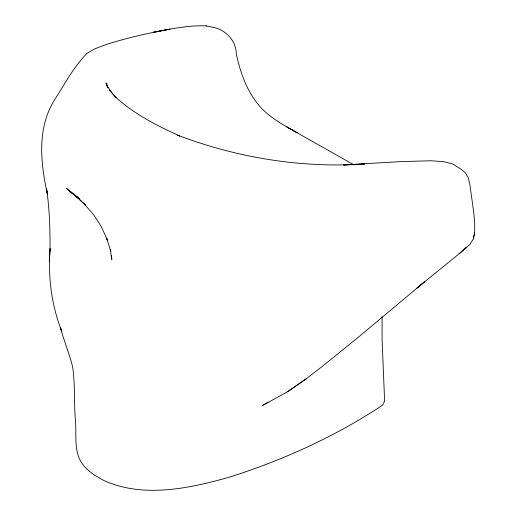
<?xml version="1.0" encoding="UTF-8"?>
<svg xmlns="http://www.w3.org/2000/svg" width="516" height="516" viewBox="0 0 516 516"><rect width="100%" height="100%" fill="white"/><g stroke="black" fill="none" stroke-linecap="round" stroke-linejoin="round"><path stroke-width="0.77" d="M382.085 316.772L382.104 340.025L384.626 401.177L382.569 405.17C335.071 436.652 282.536 460.427 228.24 477.519C188.785 488.478 144.145 498.069 104.987 481.035C95.499 476.152 85.746 470.347 80.38 460.749C73.653 447.733 76.884 432.531 75.252 418.528C74.033 401.319 75.155 383.917 72.595 366.824C69.408 353.479 63.881 340.831 60.462 327.537L61.636 330.982M49.259 261.148L50.168 248.383C47.833 276.234 51.413 304.821 61.598 330.917M268.036 402.209L262.547 405.486L287.664 391.696L306.639 378.486L321.855 366.741L358.078 337.438L424.487 281.871L416.98 288.044L459.808 253.188L470.031 244.268L473.404 238.863L474.707 232.355L474.681 223.164L473.785 212.818L469.773 183.793L468.122 177.369L465.213 172.621L460.382 168.816L453.429 164.352L451.397 163.598L443.496 161.656L430.983 160.773L401.835 161.566L343.424 164.92L364.567 164.036C301.17 168.261 236.883 157.703 177.594 135.153L179.665 136.005C156.645 125.44 133.399 113.797 114.797 96.286L115.855 97.498L109.211 89.771L115.887 97.524M473.404 238.863L474.623 232.742M463.258 250.202L466.238 247.603L459.808 253.188M287.664 391.696L306.639 378.486M206.103 25.91L214.043 27.451C226.44 30.47 236.012 40.835 236.322 54.019C239.766 69.866 244.894 85.624 254.182 99.078C264.424 114.758 281.201 123.911 297.151 132.722L286.877 126.981L354.118 164.959M206.49 25.916C188.527 25.078 170.815 29.006 153.278 32.334L169.912 29.148C148.363 33.063 126.942 37.887 106.064 44.563L95.021 48.749L87.159 53.2C74.349 66.151 65.551 82.418 55.928 97.711C36.655 126.717 40.293 161.934 47.407 194.068L46.485 188.308C49.639 208.993 50.129 229.904 50.033 250.789M75.491 195.603L69.976 191.468L78.451 198.273L66.596 188.501L78.451 198.273M76.607 196.441L79.496 198.77M79.477 198.802L77.722 197.28L78.916 198.325M75.833 196.099L85.424 205.091L83.979 203.697L93.648 214.701L101.304 226.627L107.509 240.366L106.838 238.663L110.792 251.563L110.289 249.673L111.837 259.529L111.475 255.426M73.478 193.584L85.424 205.091M110.901 91.745L106.806 85.263L107.644 87.198M107.921 87.733L105.967 82.837L106.748 85.733M106.767 83.321L107.515 87.269"/></g></svg>
